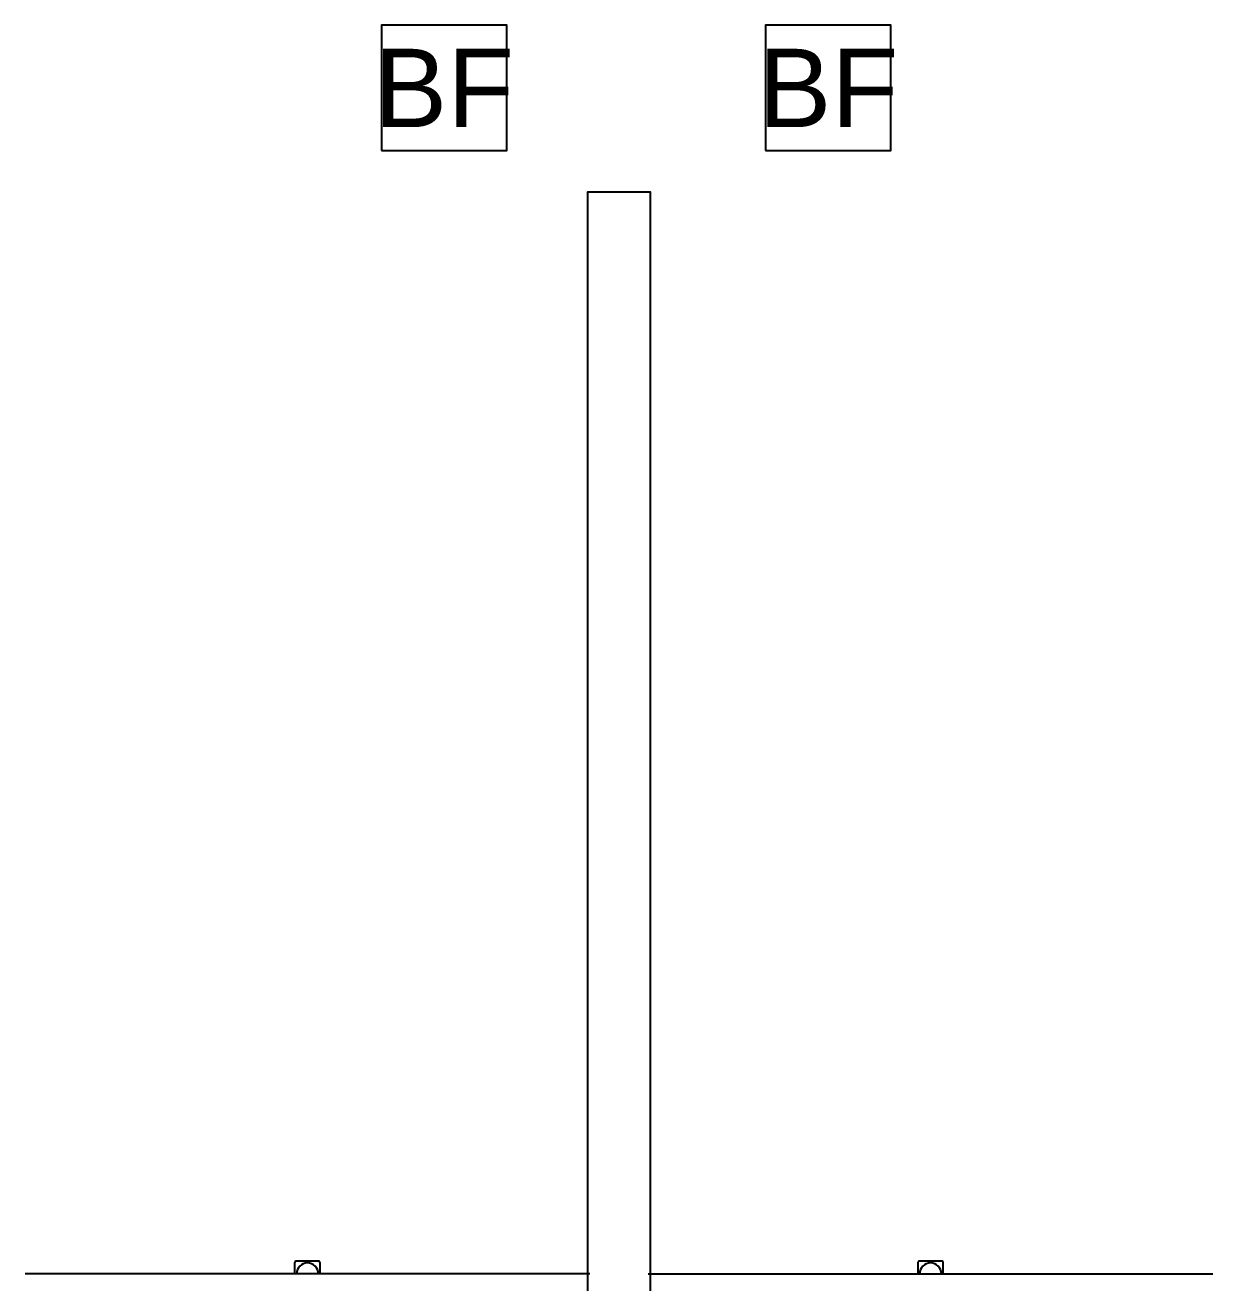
# Model space of a CAD drawing. Header units: inches. Extents: x 23 to 6400, y -2214 to 4412.
# Drawn here: x 1781.8 to 1933.3, y 266.3 to 426.7 of the extents above; entities that cross this region are included whole.
import ezdxf
from ezdxf.enums import TextEntityAlignment as Align

# ---------------------------------------------------------------- set-up
doc = ezdxf.new("R2010")
doc.units = ezdxf.units.IN
doc.header["$LTSCALE"] = 96
doc.header["$MEASUREMENT"] = 0
doc.layers.add('A-FURN-EXIST', color=33, linetype='Continuous')
doc.layers.add('A-Powr-Exst', color=15, linetype='Continuous')
doc.styles.add('OTJ_Title1', font='swiss.ttf')

# ---------------------------------------------------------------- blocks, each defined once
blk = doc.blocks.new('A$C63DA0F89')
at = {"color": 0, "linetype": 'ByBlock', "lineweight": -2}
blk.add_lwpolyline([(8.79, 0), (24.79, 0), (24.79, 16), (8.79, 16)], close=True, dxfattribs=at)
at = {"color": 0, "linetype": 'ByBlock', "lineweight": -2, "style": 'OTJ_Title1', "flags": 8}
blk.add_attdef('CODE', text='', height=8, dxfattribs=at).set_placement((16.79, 8), align=Align.MIDDLE)
blk = doc.blocks.new('A$C1C1D4BE0 (5)')
at = {"color": 0}
for p, q in [((246.57, 103.11, 27.25), (246.57, 175.11, 27.25)), ((244.94, 140.49, 27.25), (244.94, 137.74, 27.25)), ((246.57, 140.74, 27.25), (245.19, 140.74, 27.25)), ((246.57, 140.74, 27.25), (246.57, 140.49, 27.25)), ((245.19, 137.49, 27.25), (246.57, 137.49, 27.25)), ((246.57, 137.74, 27.25), (246.57, 137.49, 27.25)), ((246.57, 95.65, -27.25), (246.57, 23.65, -27.25)), ((244.94, 61.02, -27.25), (244.94, 58.27, -27.25)), ((246.57, 61.27, -27.25), (245.19, 61.27, -27.25)), ((246.57, 61.27, -27.25), (246.57, 61.02, -27.25)), ((245.19, 58.02, -27.25), (246.57, 58.02, -27.25)), ((246.57, 58.27, -27.25), (246.57, 58.02, -27.25))]:
    blk.add_line(p, q, dxfattribs=at)
blk.add_lwpolyline([(328.67, 95.4), (108.57, 95.4), (108.57, 103.36), (328.67, 103.36)], close=True)
for centre, radius, start, end in [((245.19, 140.49, 27.25), 0.25, 90, 180), ((246.57, 139.11, 27.25), 1.38, 90, 270), ((245.19, 137.74, 27.25), 0.25, 180, 270), ((245.19, 61.02, -27.25), 0.25, 90, 180), ((246.57, 59.65, -27.25), 1.38, 90, 270), ((245.19, 58.27, -27.25), 0.25, 180, 270)]:
    blk.add_arc(centre, radius, start, end, dxfattribs=at)
at = {"color": 0, "flags": 1}
for tag, p, height, rotation in [('CAPPN', (246.57, 175.11, 27.25), 0.001, 180), ('CAPMG', (246.57, 175.11, 27.25), 0.001, 180), ('CAPMC', (246.57, 175.11, 27.25), 0.001, 180), ('CAPQT', (246.57, 175.11, 27.25), 0.001, 180), ('CAPDH', (246.57, 175.11, 27.25), 0.001, 180), ('CAPGC', (246.57, 175.11, 27.25), 0.001, 180), ('CAPPN', (345.8, 144.91, 28.25), 0.001, 239.7332), ('CAPMG', (345.8, 144.91, 28.25), 0.001, 239.7332), ('CAPMC', (345.8, 144.91, 28.25), 0.001, 239.7332), ('CAPQT', (345.8, 144.91, 28.25), 0.001, 239.7332), ('CAPDH', (345.8, 144.91, 28.25), 0.001, 239.7332), ('CAPGC', (345.8, 144.91, 28.25), 0.001, 239.7332), ('CAPPN', (246.57, 103.11, 27.25), 0.001, 180), ('CAPMG', (246.57, 103.11, 27.25), 0.001, 180), ('CAPMC', (246.57, 103.11, 27.25), 0.001, 180), ('CAPQT', (246.57, 103.11, 27.25), 0.001, 180), ('CAPDH', (246.57, 103.11, 27.25), 0.001, 180), ('CAPGC', (246.57, 103.11, 27.25), 0.001, 180), ('CAPTG', (272.89, 103.26), 2.5, 180), ('CAPPN', (272.89, 103.26), 0.001, 180), ('CAPMG', (272.89, 103.26), 0.001, 180), ('CAPMC', (272.89, 103.26), 0.001, 180), ('CAPQT', (272.89, 103.26), 0.001, 180), ('CAPDH', (272.89, 103.26), 0.001, 180), ('CAPGC', (272.89, 103.26), 0.001, 180), ('CAPPN', (246.57, 95.65, -27.25), 0.001, 270), ('CAPMG', (246.57, 95.65, -27.25), 0.001, 270), ('CAPMC', (246.57, 95.65, -27.25), 0.001, 270), ('CAPQT', (246.57, 95.65, -27.25), 0.001, 270), ('CAPDH', (246.57, 95.65, -27.25), 0.001, 270), ('CAPGC', (246.57, 95.65, -27.25), 0.001, 270), ('CAPPN', (351.91, 58, 28.25), 0.001, 120), ('CAPMG', (351.91, 58, 28.25), 0.001, 120), ('CAPMC', (351.91, 58, 28.25), 0.001, 120), ('CAPQT', (351.91, 58, 28.25), 0.001, 120), ('CAPDH', (351.91, 58, 28.25), 0.001, 120), ('CAPGC', (351.91, 58, 28.25), 0.001, 120), ('CAPPN', (364.15, 37.2), 0.001, 120.8037), ('CAPMG', (364.15, 37.2), 0.001, 120.8037), ('CAPMC', (364.15, 37.2), 0.001, 120.8037), ('CAPQT', (364.15, 37.2), 0.001, 120.8037), ('CAPDH', (364.15, 37.2), 0.001, 120.8037), ('CAPGC', (364.15, 37.2), 0.001, 120.8037), ('CAPPN', (358.55, 33.97), 0.001, 119.1963), ('CAPMG', (358.55, 33.97), 0.001, 119.1963), ('CAPMC', (358.55, 33.97), 0.001, 119.1963), ('CAPQT', (358.55, 33.97), 0.001, 119.1963), ('CAPDH', (358.55, 33.97), 0.001, 119.1963), ('CAPGC', (358.55, 33.97), 0.001, 119.1963)]:
    blk.add_attdef(tag, p, '', height=height, rotation=rotation, dxfattribs=at)
for tag, p, height in [('CAPTG', (249.08, 96.11), 2.5), ('CAPTG', (273.08, 96.11, 28.25), 2.5), ('CAPPN', (249.08, 96.11), 0.001), ('CAPMG', (249.08, 96.11), 0.001), ('CAPMC', (249.08, 96.11), 0.001), ('CAPQT', (249.08, 96.11), 0.001), ('CAPDH', (249.08, 96.11), 0.001), ('CAPGC', (249.08, 96.11), 0.001), ('CAPPN', (273.08, 96.11, 28.25), 0.001), ('CAPMG', (273.08, 96.11, 28.25), 0.001), ('CAPMC', (273.08, 96.11, 28.25), 0.001), ('CAPQT', (273.08, 96.11, 28.25), 0.001), ('CAPDH', (273.08, 96.11, 28.25), 0.001), ('CAPGC', (273.08, 96.11, 28.25), 0.001)]:
    blk.add_attdef(tag, p, '', height=height, dxfattribs=at)

msp = doc.modelspace()

# ---------------------------------------------------------------- block references
at = {"layer": 'A-FURN-EXIST', "rotation": 270}
msp.add_blockref('A$C1C1D4BE0 (5)', (1758.16, 514.03), dxfattribs=at)
at = {"layer": 'A-Powr-Exst', "color": 15, "linetype": 'Continuous', "lineweight": -3}
ref = msp.add_blockref('A$C63DA0F89', (1818.45, 410.7), dxfattribs=at)
ref.add_attrib('CODE', 'BF', dxfattribs={"layer": '0', "color": 0, "linetype": 'ByBlock', "lineweight": -2, "height": 10, "style": 'OTJ_Title1', "flags": 8}).set_placement((1835.24, 418.7), align=Align.MIDDLE)
ref = msp.add_blockref('A$C63DA0F89', (1867.44, 410.7), dxfattribs=at)
ref.add_attrib('CODE', 'BF', dxfattribs={"layer": '0', "color": 0, "linetype": 'ByBlock', "lineweight": -2, "height": 10, "style": 'OTJ_Title1', "flags": 8}).set_placement((1884.23, 418.7), align=Align.MIDDLE)

doc.saveas('drawing.dxf')
